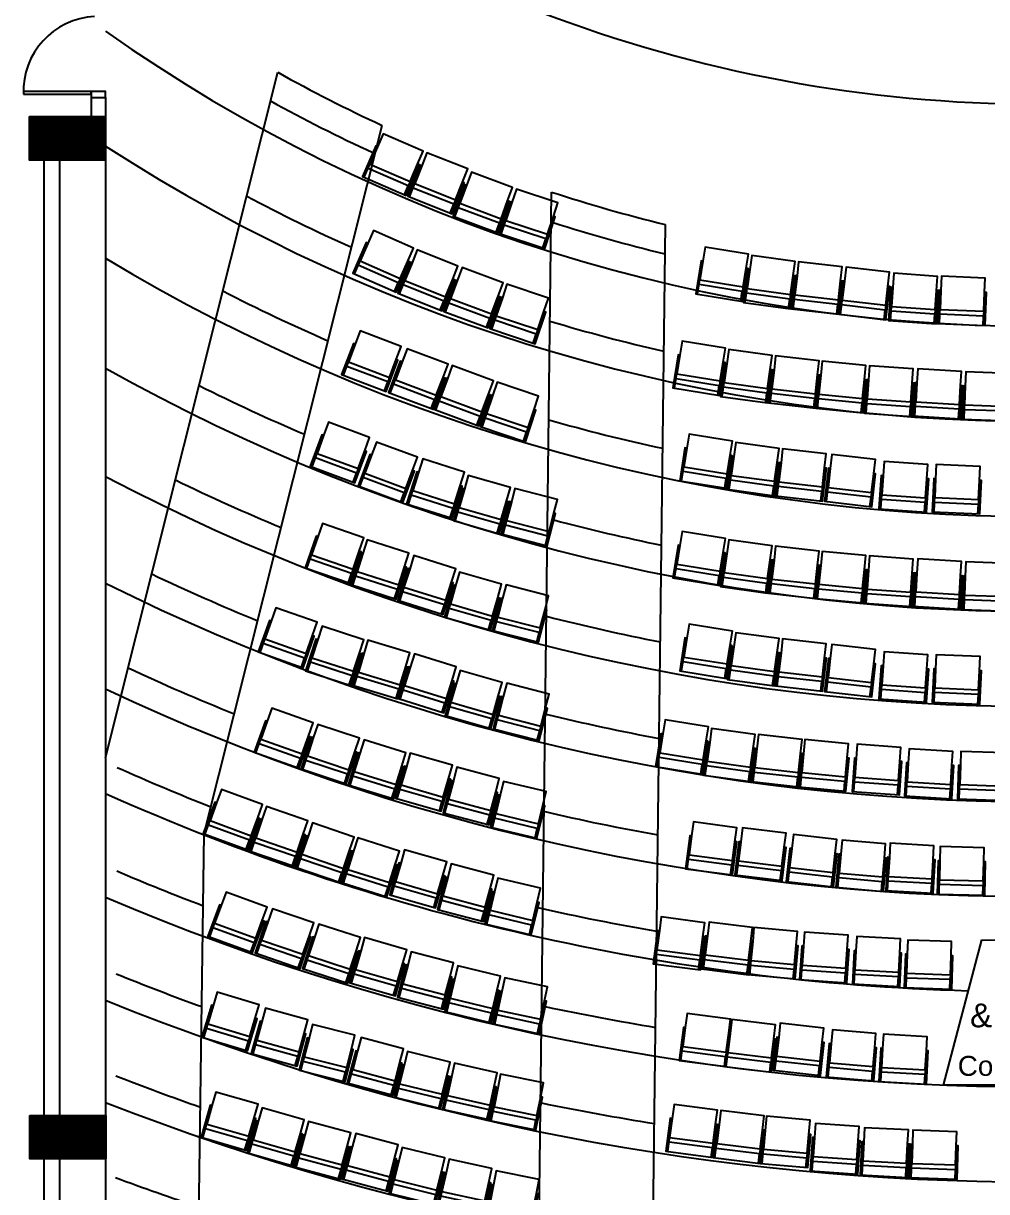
# Model space of a CAD drawing. Header units: inches. Extents: x 535 to 3103, y 2999 to 4393.
# Drawn here: x 1319.3 to 1562.4, y 3718.4 to 4013.3 of the extents above; entities that cross this region are included whole.
import ezdxf

# ---------------------------------------------------------------- set-up
doc = ezdxf.new("R2010")
doc.units = ezdxf.units.IN
doc.header["$MEASUREMENT"] = 0
for name, color, linetype in [('01', 1, 'Continuous'), ('Column', 6, 'Continuous'), ('Door', 130, 'Continuous'), ('Sofa Washroom', 8, 'Continuous'), ('Text', 7, 'Continuous'), ('Wall', 3, 'Continuous'), ('Walls', 3, 'Continuous'), ('Washroom wall', 2, 'Continuous')]:
    doc.layers.add(name, color=color, linetype=linetype)
doc.styles.get("Standard").update_dxf_attribs({"font": 'arial.ttf'})

msp = doc.modelspace()

# ---------------------------------------------------------------- hatches: boundary and pattern name
at = {"layer": 'Column'}
h = msp.add_hatch(dxfattribs=at)
h.set_pattern_fill('ANSI31', color=256)
h.paths.add_polyline_path([(1340.01, 4359.9), (1340.01, 4370.89), (1320.86, 4370.89), (1320.86, 4359.9)])
h.paths.add_polyline_path([(1340.01, 4255.44), (1340.01, 4266.43), (1320.86, 4266.43), (1320.86, 4255.44)])
h.paths.add_polyline_path([(1809.59, 4370.89), (1809.59, 4367.38), (1809.6, 4367.38), (1809.6, 4359.9), (1828.75, 4359.9), (1828.75, 4370.89)])
h.paths.add_polyline_path([(1809.73, 4266.79), (1809.73, 4255.8), (1828.88, 4255.8), (1828.88, 4266.79)])
h.paths.add_polyline_path([(1809.62, 3989.75), (1809.62, 3978.77), (1828.78, 3978.77), (1828.78, 3989.75)])
h.paths.add_polyline_path([(1809.6, 4051.23), (1809.6, 4040.24), (1828.76, 4040.24), (1828.76, 4051.23)])
h.paths.add_polyline_path([(1828.93, 3737.58), (1809.77, 3737.58), (1809.77, 3726.6), (1828.93, 3726.6)])
h.paths.add_polyline_path([(1828.74, 3536.23), (1809.6, 3536.23), (1809.6, 3528.82), (1809.59, 3525.24), (1828.74, 3525.24)])
h.paths.add_polyline_path([(1747.73, 3536.05), (1728.58, 3536.05), (1728.58, 3525.07), (1747.73, 3525.07)])
h.paths.add_polyline_path([(1649.17, 3536.05), (1630.01, 3536.05), (1630.01, 3525.07), (1649.17, 3525.07)])
h.paths.add_polyline_path([(1519.58, 3536.05), (1500.42, 3536.05), (1500.42, 3525.07), (1519.58, 3525.07)])
h.paths.add_polyline_path([(1421.19, 3525.22), (1421.19, 3528.82), (1421.23, 3536.21), (1402.08, 3536.21), (1402.08, 3525.22)])
h.paths.add_polyline_path([(1340.01, 3525.07), (1340.01, 3536.05), (1320.86, 3536.05), (1320.86, 3525.07)])
h.paths.add_polyline_path([(1320.93, 3726.6), (1340.02, 3726.6), (1340.02, 3737.58), (1320.93, 3737.58)])
h.paths.add_polyline_path([(1320.88, 3978.77), (1340.02, 3978.77), (1340.02, 3989.75), (1330.46, 3989.75), (1320.88, 3989.74)])
h.paths.add_polyline_path([(1340.02, 4040.24), (1340.02, 4051.23), (1320.86, 4051.23), (1320.86, 4040.24)])

# ---------------------------------------------------------------- linework, layer by layer
at = {"layer": '01', "ltscale": 3}
for points in [[(1404.87, 3974.6), (1415.88, 3969.81), (1419.24, 3977.52), (1418.79, 3977.71), (1420.22, 3980.99), (1410.08, 3985.4), (1408.66, 3982.12), (1408.22, 3982.31), (1404.87, 3974.6), (1405.3, 3974.42), (1408.66, 3982.12), (1406.75, 3977.73), (1416.88, 3973.32), (1418.79, 3977.71), (1415.44, 3970.01), (1416.39, 3972.21), (1406.26, 3976.62)], [(1416.31, 3969.62), (1427.48, 3965.21), (1430.56, 3973.03), (1430.11, 3973.21), (1431.42, 3976.54), (1421.14, 3980.59), (1419.83, 3977.26), (1419.39, 3977.44), (1416.31, 3969.62), (1416.75, 3969.44), (1419.83, 3977.26), (1418.07, 3972.81), (1428.35, 3968.75), (1430.11, 3973.21), (1427.03, 3965.39), (1427.91, 3967.62), (1417.63, 3971.68)], [(1427.77, 3964.61), (1439.02, 3960.41), (1441.96, 3968.28), (1441.5, 3968.45), (1442.76, 3971.8), (1432.4, 3975.67), (1431.15, 3972.32), (1430.71, 3972.49), (1427.77, 3964.61), (1428.21, 3964.45), (1431.15, 3972.32), (1429.47, 3967.84), (1439.83, 3963.96), (1441.5, 3968.45), (1438.56, 3960.58), (1439.4, 3962.83), (1429.05, 3966.7)], [(1439.45, 3960.23), (1450.84, 3956.42), (1453.51, 3964.4), (1453.05, 3964.55), (1454.18, 3967.94), (1443.7, 3971.45), (1442.56, 3968.06), (1442.12, 3968.21), (1439.45, 3960.23), (1439.9, 3960.09), (1442.56, 3968.06), (1441.04, 3963.51), (1451.53, 3960.01), (1453.05, 3964.55), (1450.38, 3956.58), (1451.14, 3958.85), (1440.66, 3962.36)], [(1402.39, 3950.22), (1413.38, 3945.37), (1416.77, 3953.06), (1416.33, 3953.26), (1417.77, 3956.53), (1407.66, 3960.99), (1406.22, 3957.72), (1405.79, 3957.91), (1402.39, 3950.22), (1402.82, 3950.03), (1406.22, 3957.72), (1404.28, 3953.34), (1414.4, 3948.87), (1416.33, 3953.26), (1412.94, 3945.56), (1413.9, 3947.76), (1403.79, 3952.22)], [(1413.8, 3945.17), (1424.95, 3940.71), (1428.08, 3948.51), (1427.63, 3948.7), (1428.95, 3952.01), (1418.69, 3956.12), (1417.37, 3952.8), (1416.93, 3952.98), (1413.8, 3945.17), (1414.24, 3945), (1417.37, 3952.8), (1415.59, 3948.35), (1425.85, 3944.25), (1427.63, 3948.7), (1424.5, 3940.89), (1425.39, 3943.12), (1415.13, 3947.22)], [(1488.95, 3945.01), (1500.81, 3943.09), (1502.15, 3951.39), (1501.67, 3951.47), (1502.24, 3955), (1491.33, 3956.76), (1490.76, 3953.24), (1490.29, 3953.31), (1488.95, 3945.01), (1489.42, 3944.94), (1490.76, 3953.24), (1489.99, 3948.51), (1500.9, 3946.74), (1501.67, 3951.47), (1500.33, 3943.17), (1500.71, 3945.54), (1489.8, 3947.31)], [(1500.98, 3942.83), (1512.88, 3941.2), (1514.02, 3949.53), (1513.54, 3949.6), (1514.03, 3953.14), (1503.08, 3954.64), (1502.59, 3951.1), (1502.13, 3951.16), (1500.98, 3942.83), (1501.45, 3942.77), (1502.59, 3951.1), (1501.94, 3946.35), (1512.89, 3944.85), (1513.54, 3949.6), (1512.4, 3941.27), (1512.73, 3943.65), (1501.78, 3945.15)], [(1513.1, 3941.2), (1525.03, 3939.84), (1525.98, 3948.2), (1525.5, 3948.25), (1525.91, 3951.8), (1514.93, 3953.06), (1514.52, 3949.5), (1514.05, 3949.56), (1513.1, 3941.2), (1513.57, 3941.15), (1514.52, 3949.5), (1513.98, 3944.74), (1524.96, 3943.49), (1525.5, 3948.25), (1524.55, 3939.9), (1524.82, 3942.28), (1513.84, 3943.54)], [(1425.36, 3940.57), (1436.61, 3936.37), (1439.55, 3944.24), (1439.1, 3944.41), (1440.35, 3947.76), (1430, 3951.63), (1428.75, 3948.28), (1428.3, 3948.45), (1425.36, 3940.57), (1425.8, 3940.41), (1428.75, 3948.28), (1427.07, 3943.8), (1437.42, 3939.93), (1439.1, 3944.41), (1436.15, 3936.54), (1436.99, 3938.79), (1426.64, 3942.66)], [(1525.03, 3939.85), (1536.96, 3938.46), (1537.94, 3946.81), (1537.45, 3946.87), (1537.87, 3950.42), (1526.89, 3951.7), (1526.48, 3948.15), (1526.01, 3948.2), (1525.03, 3939.85), (1525.5, 3939.8), (1526.48, 3948.15), (1525.92, 3943.39), (1536.9, 3942.11), (1537.45, 3946.87), (1536.48, 3938.52), (1536.76, 3940.9), (1525.78, 3942.18)], [(1537.63, 3938.25), (1549.61, 3937.41), (1550.2, 3945.79), (1549.71, 3945.83), (1549.96, 3949.39), (1538.94, 3950.17), (1538.69, 3946.6), (1538.22, 3946.63), (1537.63, 3938.25), (1538.1, 3938.21), (1538.69, 3946.6), (1538.35, 3941.82), (1549.38, 3941.05), (1549.71, 3945.83), (1549.13, 3937.44), (1549.29, 3939.84), (1538.27, 3940.61)], [(1549.98, 3937.48), (1561.98, 3936.96), (1562.34, 3945.36), (1561.86, 3945.38), (1562.01, 3948.95), (1550.97, 3949.43), (1550.82, 3945.86), (1550.35, 3945.88), (1549.98, 3937.48), (1550.45, 3937.46), (1550.82, 3945.86), (1550.61, 3941.07), (1561.65, 3940.59), (1561.86, 3945.38), (1561.49, 3936.98), (1561.6, 3939.38), (1550.56, 3939.86)], [(1437.04, 3936.2), (1448.43, 3932.38), (1451.1, 3940.36), (1450.64, 3940.51), (1451.77, 3943.9), (1441.29, 3947.41), (1440.16, 3944.02), (1439.71, 3944.17), (1437.04, 3936.2), (1437.49, 3936.05), (1440.16, 3944.02), (1438.64, 3939.47), (1449.12, 3935.97), (1450.64, 3940.51), (1447.97, 3932.54), (1448.73, 3934.81), (1438.25, 3938.32)], [(1399.6, 3924.59), (1410.84, 3920.34), (1413.81, 3928.21), (1413.35, 3928.38), (1414.62, 3931.72), (1404.28, 3935.63), (1403.02, 3932.29), (1402.57, 3932.45), (1399.6, 3924.59), (1400.04, 3924.42), (1403.02, 3932.29), (1401.32, 3927.8), (1411.66, 3923.9), (1413.35, 3928.38), (1410.38, 3920.52), (1411.23, 3922.76), (1400.89, 3926.67)], [(1411.44, 3920.09), (1422.68, 3915.84), (1425.65, 3923.71), (1425.19, 3923.88), (1426.46, 3927.22), (1416.12, 3931.13), (1414.86, 3927.79), (1414.41, 3927.95), (1411.44, 3920.09), (1411.88, 3919.92), (1414.86, 3927.79), (1413.16, 3923.31), (1423.5, 3919.4), (1425.19, 3923.88), (1422.22, 3916.02), (1423.07, 3918.26), (1412.73, 3922.17)], [(1483.15, 3921.27), (1495.01, 3919.35), (1496.35, 3927.65), (1495.87, 3927.73), (1496.45, 3931.25), (1485.54, 3933.02), (1484.96, 3929.49), (1484.5, 3929.57), (1483.15, 3921.27), (1483.62, 3921.19), (1484.96, 3929.49), (1484.2, 3924.76), (1495.11, 3923), (1495.87, 3927.73), (1494.53, 3919.43), (1494.91, 3921.8), (1484, 3923.56)], [(1495.19, 3919.09), (1507.09, 3917.46), (1508.23, 3925.79), (1507.75, 3925.86), (1508.23, 3929.4), (1497.28, 3930.9), (1496.8, 3927.36), (1496.33, 3927.42), (1495.19, 3919.09), (1495.66, 3919.03), (1496.8, 3927.36), (1496.15, 3922.61), (1507.1, 3921.11), (1507.75, 3925.86), (1506.61, 3917.53), (1506.93, 3919.9), (1495.98, 3921.4)], [(1507.3, 3917.46), (1519.24, 3916.1), (1520.19, 3924.45), (1519.71, 3924.51), (1520.11, 3928.06), (1509.13, 3929.31), (1508.72, 3925.76), (1508.26, 3925.81), (1507.3, 3917.46), (1507.77, 3917.41), (1508.72, 3925.76), (1508.18, 3921), (1519.16, 3919.75), (1519.71, 3924.51), (1518.75, 3916.16), (1519.03, 3918.54), (1508.04, 3919.79)], [(1422.9, 3915.84), (1434.15, 3911.63), (1437.09, 3919.51), (1436.63, 3919.68), (1437.89, 3923.02), (1427.53, 3926.9), (1426.28, 3923.55), (1425.84, 3923.71), (1422.9, 3915.84), (1423.34, 3915.67), (1426.28, 3923.55), (1424.6, 3919.06), (1434.96, 3915.19), (1436.63, 3919.68), (1433.69, 3911.8), (1434.53, 3914.05), (1424.18, 3917.92)], [(1519.24, 3916.1), (1531.19, 3914.95), (1532, 3923.32), (1531.51, 3923.37), (1531.86, 3926.92), (1520.86, 3927.98), (1520.51, 3924.42), (1520.04, 3924.47), (1519.24, 3916.1), (1519.71, 3916.06), (1520.51, 3924.42), (1520.05, 3919.66), (1531.05, 3918.6), (1531.51, 3923.37), (1530.71, 3915), (1530.94, 3917.39), (1519.94, 3918.45)], [(1531.52, 3914.89), (1543.5, 3914.05), (1544.09, 3922.44), (1543.6, 3922.47), (1543.85, 3926.04), (1532.83, 3926.81), (1532.58, 3923.24), (1532.1, 3923.28), (1531.52, 3914.89), (1531.99, 3914.86), (1532.58, 3923.24), (1532.24, 3918.46), (1543.27, 3917.69), (1543.6, 3922.47), (1543.01, 3914.09), (1543.18, 3916.48), (1532.16, 3917.25)], [(1543.77, 3914.15), (1555.76, 3913.41), (1556.27, 3921.8), (1555.79, 3921.83), (1556.01, 3925.4), (1544.97, 3926.08), (1544.76, 3922.51), (1544.28, 3922.54), (1543.77, 3914.15), (1544.24, 3914.12), (1544.76, 3922.51), (1544.46, 3917.73), (1555.49, 3917.05), (1555.79, 3921.83), (1555.27, 3913.44), (1555.42, 3915.84), (1544.39, 3916.51)], [(1556.2, 3913.34), (1568.2, 3912.92), (1568.49, 3921.32), (1568.01, 3921.34), (1568.13, 3924.91), (1557.09, 3925.3), (1556.96, 3921.72), (1556.49, 3921.74), (1556.2, 3913.34), (1556.67, 3913.32), (1556.96, 3921.72), (1556.8, 3916.94), (1567.84, 3916.55), (1568.01, 3921.34), (1567.71, 3912.93), (1567.8, 3915.33), (1556.75, 3915.72)], [(1434.58, 3911.46), (1445.97, 3907.65), (1448.64, 3915.62), (1448.18, 3915.77), (1449.31, 3919.16), (1438.83, 3922.67), (1437.69, 3919.28), (1437.25, 3919.43), (1434.58, 3911.46), (1435.03, 3911.31), (1437.69, 3919.28), (1436.17, 3914.74), (1446.66, 3911.23), (1448.18, 3915.77), (1445.51, 3907.8), (1446.27, 3910.08), (1435.79, 3913.58)], [(1391.69, 3901.5), (1402.95, 3897.31), (1405.88, 3905.19), (1405.42, 3905.36), (1406.67, 3908.71), (1396.31, 3912.57), (1395.06, 3909.21), (1394.62, 3909.38), (1391.69, 3901.5), (1392.13, 3901.33), (1395.06, 3909.21), (1393.39, 3904.72), (1403.75, 3900.87), (1405.42, 3905.36), (1402.49, 3897.48), (1403.33, 3899.73), (1392.97, 3903.58)], [(1403.76, 3896.51), (1415.02, 3892.33), (1417.95, 3900.21), (1417.5, 3900.38), (1418.74, 3903.73), (1408.38, 3907.58), (1407.14, 3904.23), (1406.69, 3904.39), (1403.76, 3896.51), (1404.21, 3896.35), (1407.14, 3904.23), (1405.47, 3899.74), (1415.83, 3895.89), (1417.5, 3900.38), (1414.56, 3892.5), (1415.4, 3894.75), (1405.04, 3898.6)], [(1484.91, 3897.82), (1496.76, 3895.9), (1498.11, 3904.2), (1497.63, 3904.28), (1498.2, 3907.81), (1487.29, 3909.57), (1486.72, 3906.04), (1486.25, 3906.12), (1484.91, 3897.82), (1485.37, 3897.74), (1486.72, 3906.04), (1485.95, 3901.31), (1496.86, 3899.55), (1497.63, 3904.28), (1496.28, 3895.98), (1496.67, 3898.35), (1485.76, 3900.11)], [(1496.94, 3895.64), (1508.84, 3894.01), (1509.98, 3902.34), (1509.5, 3902.41), (1509.99, 3905.95), (1499.04, 3907.45), (1498.55, 3903.91), (1498.08, 3903.97), (1496.94, 3895.64), (1497.41, 3895.58), (1498.55, 3903.91), (1497.9, 3899.16), (1508.85, 3897.66), (1509.5, 3902.41), (1508.36, 3894.08), (1508.69, 3896.46), (1497.74, 3897.96)], [(1509.06, 3894.01), (1520.99, 3892.65), (1521.94, 3901), (1521.46, 3901.06), (1521.86, 3904.61), (1510.88, 3905.86), (1510.48, 3902.31), (1510.01, 3902.36), (1509.06, 3894.01), (1509.53, 3893.96), (1510.48, 3902.31), (1509.94, 3897.55), (1520.92, 3896.3), (1521.46, 3901.06), (1520.51, 3892.71), (1520.78, 3895.09), (1509.8, 3896.34)], [(1416.01, 3892.01), (1427.47, 3888.4), (1429.99, 3896.42), (1429.53, 3896.56), (1430.6, 3899.97), (1420.06, 3903.3), (1418.99, 3899.89), (1418.54, 3900.03), (1416.01, 3892.01), (1416.46, 3891.87), (1418.99, 3899.89), (1417.55, 3895.32), (1428.09, 3891.99), (1429.53, 3896.56), (1427, 3888.55), (1427.72, 3890.84), (1417.18, 3894.16)], [(1521.46, 3892.61), (1533.39, 3891.22), (1534.36, 3899.57), (1533.88, 3899.62), (1534.3, 3903.17), (1523.32, 3904.45), (1522.9, 3900.9), (1522.43, 3900.96), (1521.46, 3892.61), (1521.93, 3892.55), (1522.9, 3900.9), (1522.35, 3896.14), (1533.33, 3894.86), (1533.88, 3899.62), (1532.91, 3891.27), (1533.19, 3893.66), (1522.21, 3894.94)], [(1535.18, 3890.72), (1547.17, 3889.88), (1547.75, 3898.27), (1547.27, 3898.3), (1547.52, 3901.87), (1536.49, 3902.64), (1536.24, 3899.07), (1535.77, 3899.1), (1535.18, 3890.72), (1535.66, 3890.68), (1536.24, 3899.07), (1535.91, 3894.29), (1546.93, 3893.52), (1547.27, 3898.3), (1546.68, 3889.91), (1546.85, 3892.31), (1535.82, 3893.08)], [(1548.66, 3889.95), (1560.66, 3889.43), (1561.03, 3897.83), (1560.54, 3897.85), (1560.7, 3901.42), (1549.66, 3901.9), (1549.5, 3898.33), (1549.03, 3898.35), (1548.66, 3889.95), (1549.13, 3889.93), (1549.5, 3898.33), (1549.29, 3893.54), (1560.33, 3893.06), (1560.54, 3897.85), (1560.18, 3889.45), (1560.28, 3891.85), (1549.24, 3892.33)], [(1427.8, 3887.73), (1439.35, 3884.42), (1441.67, 3892.5), (1441.2, 3892.63), (1442.18, 3896.07), (1431.56, 3899.11), (1430.57, 3895.68), (1430.12, 3895.81), (1427.8, 3887.73), (1428.26, 3887.6), (1430.57, 3895.68), (1429.25, 3891.07), (1439.88, 3888.03), (1441.2, 3892.63), (1438.88, 3884.55), (1439.54, 3886.86), (1428.92, 3889.9)], [(1439.88, 3884.4), (1451.51, 3881.39), (1453.61, 3889.53), (1453.14, 3889.65), (1454.04, 3893.11), (1443.34, 3895.88), (1442.44, 3892.42), (1441.98, 3892.53), (1439.88, 3884.4), (1440.34, 3884.28), (1442.44, 3892.42), (1441.24, 3887.78), (1451.94, 3885.01), (1453.14, 3889.65), (1451.04, 3881.51), (1451.64, 3883.83), (1440.94, 3886.6)], [(1390.4, 3875.85), (1401.76, 3871.94), (1404.5, 3879.89), (1404.04, 3880.05), (1405.2, 3883.43), (1394.75, 3887.03), (1393.59, 3883.65), (1393.14, 3883.8), (1390.4, 3875.85), (1390.85, 3875.7), (1393.59, 3883.65), (1392.03, 3879.12), (1402.48, 3875.52), (1404.04, 3880.05), (1401.3, 3872.1), (1402.08, 3874.37), (1391.63, 3877.97)], [(1483.15, 3873.27), (1495.01, 3871.35), (1496.35, 3879.65), (1495.87, 3879.73), (1496.45, 3883.25), (1485.54, 3885.02), (1484.96, 3881.49), (1484.5, 3881.57), (1483.15, 3873.27), (1483.62, 3873.19), (1484.96, 3881.49), (1484.2, 3876.76), (1495.11, 3875), (1495.87, 3879.73), (1494.53, 3871.43), (1494.91, 3873.8), (1484, 3875.56)], [(1401.95, 3871.6), (1413.39, 3867.95), (1415.95, 3875.96), (1415.49, 3876.1), (1416.57, 3879.51), (1406.05, 3882.87), (1404.96, 3879.46), (1404.51, 3879.61), (1401.95, 3871.6), (1402.4, 3871.45), (1404.96, 3879.46), (1403.5, 3874.9), (1414.03, 3871.54), (1415.49, 3876.1), (1412.93, 3868.09), (1413.66, 3870.38), (1403.13, 3873.74)], [(1495.19, 3871.09), (1507.09, 3869.46), (1508.23, 3877.79), (1507.75, 3877.86), (1508.23, 3881.4), (1497.28, 3882.9), (1496.8, 3879.36), (1496.33, 3879.42), (1495.19, 3871.09), (1495.66, 3871.03), (1496.8, 3879.36), (1496.15, 3874.61), (1507.1, 3873.11), (1507.75, 3877.86), (1506.61, 3869.53), (1506.93, 3871.9), (1495.98, 3873.4)], [(1507.3, 3869.46), (1519.24, 3868.1), (1520.19, 3876.45), (1519.71, 3876.51), (1520.11, 3880.06), (1509.13, 3881.31), (1508.72, 3877.76), (1508.26, 3877.81), (1507.3, 3869.46), (1507.77, 3869.41), (1508.72, 3877.76), (1508.18, 3873), (1519.16, 3871.75), (1519.71, 3876.51), (1518.75, 3868.16), (1519.03, 3870.54), (1508.04, 3871.79)], [(1413.8, 3867.64), (1425.26, 3864.03), (1427.79, 3872.05), (1427.32, 3872.19), (1428.4, 3875.6), (1417.86, 3878.93), (1416.78, 3875.52), (1416.33, 3875.66), (1413.8, 3867.64), (1414.25, 3867.5), (1416.78, 3875.52), (1415.34, 3870.95), (1425.88, 3867.62), (1427.32, 3872.19), (1424.79, 3864.18), (1425.52, 3866.47), (1414.98, 3869.79)], [(1519.24, 3868.1), (1531.19, 3866.95), (1532, 3875.32), (1531.51, 3875.37), (1531.86, 3878.92), (1520.86, 3879.98), (1520.51, 3876.42), (1520.04, 3876.47), (1519.24, 3868.1), (1519.71, 3868.06), (1520.51, 3876.42), (1520.05, 3871.66), (1531.05, 3870.6), (1531.51, 3875.37), (1530.71, 3867), (1530.94, 3869.39), (1519.94, 3870.45)], [(1531.52, 3866.89), (1543.5, 3866.05), (1544.09, 3874.44), (1543.6, 3874.47), (1543.85, 3878.04), (1532.83, 3878.81), (1532.58, 3875.24), (1532.1, 3875.28), (1531.52, 3866.89), (1531.99, 3866.86), (1532.58, 3875.24), (1532.24, 3870.46), (1543.27, 3869.69), (1543.6, 3874.47), (1543.01, 3866.09), (1543.18, 3868.48), (1532.16, 3869.25)], [(1543.77, 3866.15), (1555.76, 3865.41), (1556.27, 3873.8), (1555.79, 3873.83), (1556.01, 3877.4), (1544.97, 3878.08), (1544.76, 3874.51), (1544.28, 3874.54), (1543.77, 3866.15), (1544.24, 3866.12), (1544.76, 3874.51), (1544.46, 3869.73), (1555.49, 3869.05), (1555.79, 3873.83), (1555.27, 3865.44), (1555.42, 3867.84), (1544.39, 3868.51)], [(1556.2, 3865.34), (1568.2, 3864.92), (1568.49, 3873.32), (1568.01, 3873.34), (1568.13, 3876.91), (1557.09, 3877.3), (1556.96, 3873.72), (1556.49, 3873.74), (1556.2, 3865.34), (1556.67, 3865.32), (1556.96, 3873.72), (1556.8, 3868.94), (1567.84, 3868.55), (1568.01, 3873.34), (1567.71, 3864.93), (1567.8, 3867.33), (1556.75, 3867.72)], [(1425.6, 3863.36), (1437.14, 3860.05), (1439.46, 3868.13), (1438.99, 3868.26), (1439.98, 3871.7), (1429.35, 3874.74), (1428.37, 3871.31), (1427.91, 3871.44), (1425.6, 3863.36), (1426.05, 3863.23), (1428.37, 3871.31), (1427.05, 3866.7), (1437.67, 3863.66), (1438.99, 3868.26), (1436.67, 3860.18), (1437.34, 3862.49), (1426.71, 3865.53)], [(1437.67, 3860.03), (1449.3, 3857.02), (1451.4, 3865.16), (1450.93, 3865.28), (1451.83, 3868.74), (1441.13, 3871.51), (1440.23, 3868.05), (1439.78, 3868.16), (1437.67, 3860.03), (1438.13, 3859.91), (1440.23, 3868.05), (1439.03, 3863.41), (1449.73, 3860.64), (1450.93, 3865.28), (1448.83, 3857.14), (1449.43, 3859.46), (1438.73, 3862.23)], [(1378.57, 3854.63), (1389.89, 3850.62), (1392.7, 3858.54), (1392.24, 3858.7), (1393.44, 3862.07), (1383.02, 3865.76), (1381.82, 3862.39), (1381.38, 3862.55), (1378.57, 3854.63), (1379.02, 3854.47), (1381.82, 3862.39), (1380.23, 3857.88), (1390.64, 3854.19), (1392.24, 3858.7), (1389.44, 3850.78), (1390.24, 3853.04), (1379.82, 3856.73)], [(1390.52, 3849.85), (1401.95, 3846.14), (1404.54, 3854.13), (1404.08, 3854.28), (1405.19, 3857.68), (1394.68, 3861.1), (1393.57, 3857.7), (1393.12, 3857.85), (1390.52, 3849.85), (1390.97, 3849.7), (1393.57, 3857.7), (1392.09, 3853.14), (1402.6, 3849.73), (1404.08, 3854.28), (1401.48, 3846.29), (1402.23, 3848.57), (1391.71, 3851.99)], [(1484.91, 3849.82), (1496.76, 3847.9), (1498.11, 3856.2), (1497.63, 3856.28), (1498.2, 3859.81), (1487.29, 3861.57), (1486.72, 3858.04), (1486.25, 3858.12), (1484.91, 3849.82), (1485.37, 3849.74), (1486.72, 3858.04), (1485.95, 3853.31), (1496.86, 3851.55), (1497.63, 3856.28), (1496.28, 3847.98), (1496.67, 3850.35), (1485.76, 3852.11)], [(1402.32, 3846.2), (1413.82, 3842.73), (1416.25, 3850.78), (1415.78, 3850.92), (1416.82, 3854.34), (1406.24, 3857.53), (1405.2, 3854.11), (1404.75, 3854.25), (1402.32, 3846.2), (1402.77, 3846.06), (1405.2, 3854.11), (1403.82, 3849.52), (1414.4, 3846.33), (1415.78, 3850.92), (1413.35, 3842.87), (1414.05, 3845.17), (1403.47, 3848.36)], [(1496.94, 3847.64), (1508.84, 3846.01), (1509.98, 3854.34), (1509.5, 3854.41), (1509.99, 3857.95), (1499.04, 3859.45), (1498.55, 3855.91), (1498.08, 3855.97), (1496.94, 3847.64), (1497.41, 3847.58), (1498.55, 3855.91), (1497.9, 3851.16), (1508.85, 3849.66), (1509.5, 3854.41), (1508.36, 3846.08), (1508.69, 3848.46), (1497.74, 3849.96)], [(1509.06, 3846.01), (1520.99, 3844.65), (1521.94, 3853), (1521.46, 3853.06), (1521.86, 3856.61), (1510.88, 3857.86), (1510.48, 3854.31), (1510.01, 3854.36), (1509.06, 3846.01), (1509.53, 3845.96), (1510.48, 3854.31), (1509.94, 3849.55), (1520.92, 3848.3), (1521.46, 3853.06), (1520.51, 3844.71), (1520.78, 3847.09), (1509.8, 3848.34)], [(1521.46, 3844.61), (1533.39, 3843.22), (1534.36, 3851.57), (1533.88, 3851.62), (1534.3, 3855.17), (1523.32, 3856.45), (1522.9, 3852.9), (1522.43, 3852.96), (1521.46, 3844.61), (1521.93, 3844.55), (1522.9, 3852.9), (1522.35, 3848.14), (1533.33, 3846.86), (1533.88, 3851.62), (1532.91, 3843.27), (1533.19, 3845.66), (1522.21, 3846.94)], [(1535.18, 3842.72), (1547.17, 3841.88), (1547.75, 3850.27), (1547.27, 3850.3), (1547.52, 3853.87), (1536.49, 3854.64), (1536.24, 3851.07), (1535.77, 3851.1), (1535.18, 3842.72), (1535.66, 3842.68), (1536.24, 3851.07), (1535.91, 3846.29), (1546.93, 3845.52), (1547.27, 3850.3), (1546.68, 3841.91), (1546.85, 3844.31), (1535.82, 3845.08)], [(1413.95, 3842.83), (1425.41, 3839.22), (1427.93, 3847.23), (1427.47, 3847.38), (1428.54, 3850.79), (1418, 3854.11), (1416.93, 3850.7), (1416.48, 3850.85), (1413.95, 3842.83), (1414.4, 3842.69), (1416.93, 3850.7), (1415.49, 3846.14), (1426.03, 3842.81), (1427.47, 3847.38), (1424.94, 3839.36), (1425.66, 3841.65), (1415.12, 3844.98)], [(1548.66, 3841.95), (1560.66, 3841.43), (1561.03, 3849.83), (1560.54, 3849.85), (1560.7, 3853.42), (1549.66, 3853.9), (1549.5, 3850.33), (1549.03, 3850.35), (1548.66, 3841.95), (1549.13, 3841.93), (1549.5, 3850.33), (1549.29, 3845.54), (1560.33, 3845.06), (1560.54, 3849.85), (1560.18, 3841.45), (1560.28, 3843.85), (1549.24, 3844.33)], [(1425.74, 3838.54), (1437.29, 3835.23), (1439.61, 3843.31), (1439.14, 3843.45), (1440.12, 3846.88), (1429.5, 3849.93), (1428.52, 3846.49), (1428.06, 3846.62), (1425.74, 3838.54), (1426.2, 3838.41), (1428.52, 3846.49), (1427.19, 3841.89), (1437.82, 3838.84), (1439.14, 3843.45), (1436.82, 3835.37), (1437.48, 3837.67), (1426.86, 3840.72)], [(1437.82, 3835.21), (1449.45, 3832.2), (1451.55, 3840.34), (1451.08, 3840.47), (1451.98, 3843.93), (1441.28, 3846.69), (1440.38, 3843.23), (1439.92, 3843.35), (1437.82, 3835.21), (1438.28, 3835.09), (1440.38, 3843.23), (1439.18, 3838.59), (1449.88, 3835.83), (1451.08, 3840.47), (1448.98, 3832.33), (1449.58, 3834.65), (1438.88, 3837.42)], [(1377.55, 3829.32), (1388.85, 3825.27), (1391.69, 3833.19), (1391.23, 3833.35), (1392.43, 3836.72), (1382.03, 3840.44), (1380.82, 3837.08), (1380.38, 3837.24), (1377.55, 3829.32), (1377.99, 3829.16), (1380.82, 3837.08), (1379.21, 3832.57), (1389.61, 3828.84), (1391.23, 3833.35), (1388.4, 3825.44), (1389.2, 3827.7), (1378.8, 3831.42)], [(1478.84, 3825.67), (1490.7, 3823.74), (1492.04, 3832.04), (1491.56, 3832.12), (1492.14, 3835.65), (1481.23, 3837.42), (1480.65, 3833.89), (1480.19, 3833.96), (1478.84, 3825.67), (1479.31, 3825.59), (1480.65, 3833.89), (1479.89, 3829.16), (1490.8, 3827.39), (1491.56, 3832.12), (1490.22, 3823.82), (1490.6, 3826.19), (1479.69, 3827.96)], [(1389.36, 3825.06), (1400.76, 3821.27), (1403.41, 3829.25), (1402.95, 3829.4), (1404.08, 3832.79), (1393.59, 3836.28), (1392.46, 3832.89), (1392.01, 3833.04), (1389.36, 3825.06), (1389.81, 3824.91), (1392.46, 3832.89), (1390.95, 3828.34), (1401.44, 3824.85), (1402.95, 3829.4), (1400.29, 3821.42), (1401.05, 3823.7), (1390.57, 3827.19)], [(1490.88, 3823.49), (1502.78, 3821.86), (1503.92, 3830.19), (1503.44, 3830.25), (1503.92, 3833.79), (1492.97, 3835.29), (1492.49, 3831.75), (1492.02, 3831.82), (1490.88, 3823.49), (1491.35, 3823.42), (1492.49, 3831.75), (1491.84, 3827.01), (1502.79, 3825.51), (1503.44, 3830.25), (1502.3, 3821.92), (1502.62, 3824.3), (1491.67, 3825.8)], [(1401.29, 3821.07), (1412.78, 3817.55), (1415.24, 3825.59), (1414.77, 3825.74), (1415.82, 3829.15), (1405.25, 3832.39), (1404.2, 3828.97), (1403.75, 3829.1), (1401.29, 3821.07), (1401.75, 3820.93), (1404.2, 3828.97), (1402.8, 3824.39), (1413.37, 3821.15), (1414.77, 3825.74), (1412.31, 3817.7), (1413.02, 3819.99), (1402.45, 3823.22)], [(1502.99, 3821.86), (1514.93, 3820.5), (1515.88, 3828.85), (1515.4, 3828.9), (1515.8, 3832.46), (1504.82, 3833.71), (1504.41, 3830.16), (1503.95, 3830.21), (1502.99, 3821.86), (1503.46, 3821.8), (1504.41, 3830.16), (1503.87, 3825.4), (1514.85, 3824.14), (1515.4, 3828.9), (1514.44, 3820.55), (1514.72, 3822.94), (1503.73, 3824.19)], [(1514.91, 3820.57), (1526.87, 3819.42), (1527.67, 3827.79), (1527.19, 3827.84), (1527.53, 3831.39), (1516.53, 3832.45), (1516.19, 3828.9), (1515.72, 3828.94), (1514.91, 3820.57), (1515.38, 3820.53), (1516.19, 3828.9), (1515.73, 3824.13), (1526.73, 3823.07), (1527.19, 3827.84), (1526.38, 3819.47), (1526.61, 3821.86), (1515.61, 3822.92)], [(1528.42, 3819.36), (1540.4, 3818.52), (1540.98, 3826.91), (1540.5, 3826.94), (1540.75, 3830.51), (1529.72, 3831.28), (1529.47, 3827.71), (1529, 3827.75), (1528.42, 3819.36), (1528.89, 3819.33), (1529.47, 3827.71), (1529.14, 3822.94), (1540.16, 3822.16), (1540.5, 3826.94), (1539.91, 3818.56), (1540.08, 3820.95), (1529.05, 3821.72)], [(1413.18, 3817.67), (1424.72, 3814.36), (1427.04, 3822.44), (1426.57, 3822.58), (1427.56, 3826.01), (1416.94, 3829.06), (1415.95, 3825.62), (1415.5, 3825.75), (1413.18, 3817.67), (1413.63, 3817.54), (1415.95, 3825.62), (1414.63, 3821.02), (1425.25, 3817.97), (1426.57, 3822.58), (1424.26, 3814.5), (1424.92, 3816.8), (1414.29, 3819.85)], [(1541.61, 3818.24), (1553.6, 3817.51), (1554.11, 3825.9), (1553.62, 3825.93), (1553.84, 3829.5), (1542.81, 3830.17), (1542.59, 3826.6), (1542.12, 3826.63), (1541.61, 3818.24), (1542.08, 3818.21), (1542.59, 3826.6), (1542.3, 3821.82), (1553.33, 3821.15), (1553.62, 3825.93), (1553.11, 3817.54), (1553.26, 3819.93), (1542.23, 3820.61)], [(1554.98, 3817.53), (1566.98, 3817.11), (1567.27, 3825.51), (1566.79, 3825.53), (1566.91, 3829.1), (1555.87, 3829.48), (1555.74, 3825.91), (1555.27, 3825.93), (1554.98, 3817.53), (1555.45, 3817.51), (1555.74, 3825.91), (1555.57, 3821.12), (1566.62, 3820.74), (1566.79, 3825.53), (1566.49, 3817.12), (1566.58, 3819.52), (1555.53, 3819.91)], [(1425.21, 3814.01), (1436.82, 3810.97), (1438.96, 3819.1), (1438.49, 3819.22), (1439.39, 3822.68), (1428.7, 3825.48), (1427.8, 3822.03), (1427.34, 3822.15), (1425.21, 3814.01), (1425.66, 3813.9), (1427.8, 3822.03), (1426.58, 3817.39), (1437.27, 3814.59), (1438.49, 3819.22), (1436.35, 3811.09), (1436.96, 3813.41), (1426.27, 3816.22)], [(1364.7, 3808.8), (1375.97, 3804.65), (1378.87, 3812.54), (1378.42, 3812.71), (1379.65, 3816.07), (1369.28, 3819.88), (1368.04, 3816.53), (1367.6, 3816.69), (1364.7, 3808.8), (1365.14, 3808.64), (1368.04, 3816.53), (1366.39, 3812.03), (1376.76, 3808.21), (1378.42, 3812.71), (1375.51, 3804.82), (1376.34, 3807.07), (1365.97, 3810.89)], [(1437.2, 3810.37), (1448.88, 3807.57), (1450.84, 3815.74), (1450.37, 3815.86), (1451.2, 3819.33), (1440.45, 3821.91), (1439.62, 3818.44), (1439.16, 3818.55), (1437.2, 3810.37), (1437.66, 3810.26), (1439.62, 3818.44), (1438.5, 3813.78), (1449.25, 3811.2), (1450.37, 3815.86), (1448.4, 3807.68), (1448.96, 3810.02), (1438.22, 3812.6)], [(1376.3, 3804.4), (1387.65, 3800.49), (1390.39, 3808.44), (1389.93, 3808.6), (1391.1, 3811.98), (1380.65, 3815.57), (1379.48, 3812.19), (1379.04, 3812.35), (1376.3, 3804.4), (1376.74, 3804.24), (1379.48, 3812.19), (1377.92, 3807.66), (1388.37, 3804.07), (1389.93, 3808.6), (1387.19, 3800.65), (1387.98, 3802.92), (1377.53, 3806.51)], [(1387.99, 3800.24), (1399.36, 3796.37), (1402.06, 3804.33), (1401.6, 3804.48), (1402.76, 3807.87), (1392.29, 3811.43), (1391.14, 3808.05), (1390.7, 3808.2), (1387.99, 3800.24), (1388.43, 3800.09), (1391.14, 3808.05), (1389.6, 3803.51), (1400.06, 3799.95), (1401.6, 3804.48), (1398.89, 3796.52), (1399.67, 3798.8), (1389.21, 3802.36)], [(1486.34, 3799.85), (1498.24, 3798.29), (1499.34, 3806.62), (1498.86, 3806.68), (1499.33, 3810.23), (1488.37, 3811.67), (1487.9, 3808.13), (1487.43, 3808.19), (1486.34, 3799.85), (1486.81, 3799.79), (1487.9, 3808.13), (1487.28, 3803.38), (1498.23, 3801.93), (1498.86, 3806.68), (1497.76, 3798.35), (1498.08, 3800.73), (1487.12, 3802.17)], [(1399.6, 3796.41), (1411.04, 3792.76), (1413.6, 3800.76), (1413.13, 3800.91), (1414.22, 3804.32), (1403.69, 3807.68), (1402.6, 3804.27), (1402.15, 3804.42), (1399.6, 3796.41), (1400.05, 3796.26), (1402.6, 3804.27), (1401.15, 3799.71), (1411.68, 3796.35), (1413.13, 3800.91), (1410.58, 3792.9), (1411.31, 3795.19), (1400.78, 3798.55)], [(1498.85, 3798.35), (1510.77, 3796.88), (1511.79, 3805.23), (1511.31, 3805.29), (1511.74, 3808.84), (1500.77, 3810.18), (1500.34, 3806.64), (1499.87, 3806.69), (1498.85, 3798.35), (1499.31, 3798.29), (1500.34, 3806.64), (1499.76, 3801.88), (1510.72, 3800.53), (1511.31, 3805.29), (1510.28, 3796.94), (1510.58, 3799.33), (1499.61, 3800.67)], [(1511.78, 3796.66), (1523.71, 3795.3), (1524.66, 3803.65), (1524.18, 3803.71), (1524.59, 3807.26), (1513.6, 3808.51), (1513.2, 3804.96), (1512.73, 3805.01), (1511.78, 3796.66), (1512.25, 3796.61), (1513.2, 3804.96), (1512.66, 3800.2), (1523.64, 3798.95), (1524.18, 3803.71), (1523.23, 3795.35), (1523.5, 3797.74), (1512.52, 3798.99)], [(1411.76, 3793.27), (1423.3, 3789.96), (1425.62, 3798.04), (1425.15, 3798.18), (1426.14, 3801.61), (1415.51, 3804.66), (1414.53, 3801.22), (1414.07, 3801.35), (1411.76, 3793.27), (1412.21, 3793.14), (1414.53, 3801.22), (1413.21, 3796.62), (1423.83, 3793.57), (1425.15, 3798.18), (1422.83, 3790.1), (1423.5, 3792.4), (1412.87, 3795.45)], [(1524.35, 3795.2), (1536.32, 3794.15), (1537.05, 3802.52), (1536.57, 3802.57), (1536.88, 3806.13), (1525.87, 3807.09), (1525.56, 3803.53), (1525.09, 3803.57), (1524.35, 3795.2), (1524.82, 3795.16), (1525.56, 3803.53), (1525.14, 3798.76), (1536.15, 3797.79), (1536.57, 3802.57), (1535.83, 3794.19), (1536.04, 3796.58), (1525.03, 3797.55)], [(1536.89, 3794.35), (1548.88, 3793.68), (1549.35, 3802.08), (1548.86, 3802.1), (1549.06, 3805.67), (1538.03, 3806.29), (1537.83, 3802.72), (1537.35, 3802.75), (1536.89, 3794.35), (1537.36, 3794.33), (1537.83, 3802.72), (1537.56, 3797.94), (1548.59, 3797.32), (1548.86, 3802.1), (1548.39, 3793.71), (1548.53, 3796.11), (1537.49, 3796.72)], [(1549.9, 3793.48), (1561.9, 3793.16), (1562.12, 3801.57), (1561.64, 3801.58), (1561.73, 3805.15), (1550.68, 3805.44), (1550.59, 3801.87), (1550.12, 3801.88), (1549.9, 3793.48), (1550.37, 3793.47), (1550.59, 3801.87), (1550.46, 3797.08), (1561.51, 3796.79), (1561.64, 3801.58), (1561.42, 3793.18), (1561.48, 3795.58), (1550.43, 3795.87)], [(1423.78, 3789.61), (1435.4, 3786.57), (1437.53, 3794.7), (1437.06, 3794.82), (1437.97, 3798.28), (1427.28, 3801.08), (1426.37, 3797.63), (1425.92, 3797.75), (1423.78, 3789.61), (1424.24, 3789.49), (1426.37, 3797.63), (1425.16, 3792.99), (1435.85, 3790.19), (1437.06, 3794.82), (1434.93, 3786.69), (1435.54, 3789.01), (1424.85, 3791.82)], [(1435.77, 3785.97), (1447.45, 3783.17), (1449.42, 3791.34), (1448.94, 3791.46), (1449.78, 3794.93), (1439.03, 3797.51), (1438.2, 3794.04), (1437.74, 3794.15), (1435.77, 3785.97), (1436.23, 3785.86), (1438.2, 3794.04), (1437.08, 3789.38), (1447.82, 3786.8), (1448.94, 3791.46), (1446.98, 3783.28), (1447.54, 3785.62), (1436.79, 3788.2)], [(1365.87, 3782.88), (1377.14, 3778.74), (1380.05, 3786.63), (1379.59, 3786.79), (1380.82, 3790.15), (1370.45, 3793.97), (1369.22, 3790.61), (1368.77, 3790.77), (1365.87, 3782.88), (1366.31, 3782.72), (1369.22, 3790.61), (1367.56, 3786.11), (1377.94, 3782.3), (1379.59, 3786.79), (1376.69, 3778.9), (1377.52, 3781.16), (1367.14, 3784.97)], [(1377.77, 3778.6), (1389.12, 3774.69), (1391.86, 3782.64), (1391.4, 3782.79), (1392.56, 3786.18), (1382.12, 3789.77), (1380.95, 3786.39), (1380.51, 3786.55), (1377.77, 3778.6), (1378.21, 3778.44), (1380.95, 3786.39), (1379.39, 3781.86), (1389.84, 3778.27), (1391.4, 3782.79), (1388.66, 3774.85), (1389.45, 3777.12), (1379, 3780.71)], [(1478.23, 3775.88), (1490.14, 3774.31), (1491.24, 3782.64), (1490.75, 3782.71), (1491.22, 3786.25), (1480.26, 3787.69), (1479.8, 3784.15), (1479.33, 3784.21), (1478.23, 3775.88), (1478.7, 3775.81), (1479.8, 3784.15), (1479.17, 3779.4), (1490.13, 3777.96), (1490.75, 3782.71), (1489.66, 3774.37), (1489.97, 3776.75), (1479.01, 3778.19)], [(1389.71, 3774.65), (1401.13, 3770.94), (1403.73, 3778.93), (1403.27, 3779.08), (1404.37, 3782.48), (1393.86, 3785.9), (1392.76, 3782.5), (1392.31, 3782.65), (1389.71, 3774.65), (1390.16, 3774.5), (1392.76, 3782.5), (1391.28, 3777.94), (1401.79, 3774.53), (1403.27, 3779.08), (1400.67, 3771.09), (1401.41, 3773.37), (1390.9, 3776.79)], [(1490.41, 3774.57), (1502.34, 3773.11), (1503.36, 3781.45), (1502.88, 3781.51), (1503.31, 3785.06), (1492.34, 3786.4), (1491.91, 3782.86), (1491.44, 3782.91), (1490.41, 3774.57), (1490.88, 3774.51), (1491.91, 3782.86), (1491.32, 3778.1), (1502.29, 3776.75), (1502.88, 3781.51), (1501.85, 3773.16), (1502.15, 3775.55), (1491.18, 3776.89)], [(1502.1, 3773.13), (1514.06, 3772.04), (1514.82, 3780.41), (1514.34, 3780.46), (1514.66, 3784.02), (1503.66, 3785.02), (1503.33, 3781.46), (1502.86, 3781.5), (1502.1, 3773.13), (1502.57, 3773.08), (1503.33, 3781.46), (1502.9, 3776.69), (1513.9, 3775.68), (1514.34, 3780.46), (1513.58, 3772.08), (1513.79, 3774.47), (1502.79, 3775.47)], [(1515.12, 3771.93), (1527.11, 3771.09), (1527.69, 3779.47), (1527.21, 3779.51), (1527.46, 3783.07), (1516.43, 3783.85), (1516.18, 3780.28), (1515.71, 3780.31), (1515.12, 3771.93), (1515.6, 3771.89), (1516.18, 3780.28), (1515.85, 3775.5), (1526.87, 3774.73), (1527.21, 3779.51), (1526.62, 3771.12), (1526.79, 3773.52), (1515.76, 3774.29)], [(1401.65, 3771.09), (1413.19, 3767.78), (1415.51, 3775.86), (1415.04, 3776), (1416.03, 3779.43), (1405.4, 3782.48), (1404.42, 3779.04), (1403.97, 3779.17), (1401.65, 3771.09), (1402.1, 3770.96), (1404.42, 3779.04), (1403.1, 3774.44), (1413.72, 3771.39), (1415.04, 3776), (1412.73, 3767.92), (1413.39, 3770.22), (1402.76, 3773.27)], [(1528.48, 3770.78), (1540.47, 3770.16), (1540.91, 3778.55), (1540.43, 3778.58), (1540.61, 3782.15), (1529.58, 3782.73), (1529.39, 3779.16), (1528.92, 3779.18), (1528.48, 3770.78), (1528.95, 3770.76), (1529.39, 3779.16), (1529.14, 3774.37), (1540.18, 3773.79), (1540.43, 3778.58), (1539.99, 3770.18), (1540.11, 3772.58), (1529.08, 3773.16)], [(1541.57, 3769.89), (1553.57, 3769.48), (1553.86, 3777.88), (1553.38, 3777.89), (1553.5, 3781.47), (1542.46, 3781.85), (1542.33, 3778.28), (1541.86, 3778.3), (1541.57, 3769.89), (1542.04, 3769.88), (1542.33, 3778.28), (1542.16, 3773.49), (1553.21, 3773.11), (1553.38, 3777.89), (1553.08, 3769.49), (1553.17, 3771.89), (1542.12, 3772.28)], [(1413.68, 3767.44), (1425.29, 3764.39), (1427.43, 3772.52), (1426.96, 3772.64), (1427.86, 3776.1), (1417.17, 3778.9), (1416.27, 3775.45), (1415.81, 3775.57), (1413.68, 3767.44), (1414.13, 3767.32), (1416.27, 3775.45), (1415.05, 3770.81), (1425.74, 3768.01), (1426.96, 3772.64), (1424.82, 3764.51), (1425.43, 3766.83), (1414.74, 3769.64)], [(1425.67, 3763.79), (1437.34, 3760.99), (1439.31, 3769.16), (1438.83, 3769.28), (1439.67, 3772.75), (1428.92, 3775.33), (1428.09, 3771.86), (1427.63, 3771.97), (1425.67, 3763.79), (1426.13, 3763.68), (1428.09, 3771.86), (1426.97, 3767.2), (1437.72, 3764.62), (1438.83, 3769.28), (1436.87, 3761.1), (1437.43, 3763.44), (1426.69, 3766.02)], [(1437.79, 3760.72), (1449.54, 3758.23), (1451.29, 3766.45), (1450.81, 3766.55), (1451.56, 3770.05), (1440.75, 3772.35), (1440, 3768.85), (1439.54, 3768.95), (1437.79, 3760.72), (1438.26, 3760.63), (1440, 3768.85), (1439.01, 3764.16), (1449.82, 3761.86), (1450.81, 3766.55), (1449.07, 3758.33), (1449.57, 3760.67), (1438.76, 3762.97)], [(1364.35, 3757.35), (1375.86, 3753.92), (1378.26, 3761.98), (1377.8, 3762.12), (1378.82, 3765.54), (1368.23, 3768.7), (1367.21, 3765.27), (1366.75, 3765.41), (1364.35, 3757.35), (1364.8, 3757.22), (1367.21, 3765.27), (1365.84, 3760.68), (1376.43, 3757.52), (1377.8, 3762.12), (1375.4, 3754.06), (1376.08, 3756.36), (1365.49, 3759.52)], [(1376.79, 3753.25), (1388.37, 3750.06), (1390.6, 3758.17), (1390.13, 3758.29), (1391.08, 3761.74), (1380.42, 3764.68), (1379.47, 3761.23), (1379.02, 3761.35), (1376.79, 3753.25), (1377.24, 3753.12), (1379.47, 3761.23), (1378.2, 3756.61), (1388.86, 3753.68), (1390.13, 3758.29), (1387.9, 3750.19), (1388.53, 3752.5), (1377.88, 3755.44)], [(1484.75, 3751.49), (1496.66, 3749.92), (1497.76, 3758.25), (1497.27, 3758.32), (1497.74, 3761.86), (1486.78, 3763.3), (1486.32, 3759.76), (1485.85, 3759.82), (1484.75, 3751.49), (1485.22, 3751.42), (1486.32, 3759.76), (1485.69, 3755.01), (1496.65, 3753.57), (1497.27, 3758.32), (1496.18, 3749.98), (1496.49, 3752.36), (1485.53, 3753.8)], [(1388.85, 3749.03), (1400.49, 3746.09), (1402.55, 3754.24), (1402.08, 3754.36), (1402.96, 3757.82), (1392.24, 3760.53), (1391.37, 3757.07), (1390.91, 3757.18), (1388.85, 3749.03), (1389.3, 3748.92), (1391.37, 3757.07), (1390.19, 3752.42), (1400.91, 3749.71), (1402.08, 3754.36), (1400.02, 3746.21), (1400.61, 3748.53), (1389.89, 3751.24)], [(1496.18, 3749.98), (1508.1, 3748.52), (1509.12, 3756.86), (1508.64, 3756.92), (1509.08, 3760.47), (1498.11, 3761.82), (1497.67, 3758.27), (1497.2, 3758.33), (1496.18, 3749.98), (1496.65, 3749.92), (1497.67, 3758.27), (1497.09, 3753.51), (1508.06, 3752.17), (1508.64, 3756.92), (1507.62, 3748.58), (1507.91, 3750.96), (1496.94, 3752.31)], [(1508.47, 3749), (1520.41, 3747.64), (1521.36, 3755.99), (1520.88, 3756.05), (1521.28, 3759.6), (1510.3, 3760.85), (1509.89, 3757.3), (1509.43, 3757.35), (1508.47, 3749), (1508.94, 3748.95), (1509.89, 3757.3), (1509.35, 3752.54), (1520.33, 3751.29), (1520.88, 3756.05), (1519.92, 3747.69), (1520.2, 3750.08), (1509.21, 3751.33)], [(1401.01, 3745.78), (1412.61, 3742.67), (1414.79, 3750.79), (1414.32, 3750.92), (1415.24, 3754.37), (1404.57, 3757.23), (1403.64, 3753.78), (1403.18, 3753.9), (1401.01, 3745.78), (1401.46, 3745.66), (1403.64, 3753.78), (1402.4, 3749.15), (1413.08, 3746.29), (1414.32, 3750.92), (1412.14, 3742.8), (1412.76, 3745.12), (1402.09, 3747.98)], [(1521.91, 3747.34), (1533.88, 3746.29), (1534.61, 3754.66), (1534.13, 3754.71), (1534.44, 3758.27), (1523.43, 3759.23), (1523.12, 3755.67), (1522.65, 3755.71), (1521.91, 3747.34), (1522.39, 3747.3), (1523.12, 3755.67), (1522.7, 3750.9), (1533.71, 3749.93), (1534.13, 3754.71), (1533.39, 3746.33), (1533.6, 3748.72), (1522.59, 3749.69)], [(1535.18, 3746.15), (1547.18, 3745.48), (1547.64, 3753.87), (1547.16, 3753.9), (1547.36, 3757.47), (1536.32, 3758.09), (1536.12, 3754.52), (1535.65, 3754.54), (1535.18, 3746.15), (1535.66, 3746.12), (1536.12, 3754.52), (1535.86, 3749.73), (1546.89, 3749.12), (1547.16, 3753.9), (1546.69, 3745.51), (1546.82, 3747.9), (1535.79, 3748.52)], [(1412.92, 3742.18), (1424.59, 3739.31), (1426.59, 3747.48), (1426.12, 3747.59), (1426.97, 3751.06), (1416.24, 3753.7), (1415.39, 3750.23), (1414.93, 3750.34), (1412.92, 3742.18), (1413.38, 3742.06), (1415.39, 3750.23), (1414.24, 3745.58), (1424.98, 3742.94), (1426.12, 3747.59), (1424.11, 3739.43), (1424.69, 3741.76), (1413.95, 3744.4)], [(1425.03, 3739.18), (1436.76, 3736.58), (1438.58, 3744.79), (1438.1, 3744.89), (1438.88, 3748.38), (1428.09, 3750.78), (1427.31, 3747.28), (1426.85, 3747.39), (1425.03, 3739.18), (1425.49, 3739.08), (1427.31, 3747.28), (1426.28, 3742.61), (1437.07, 3740.22), (1438.1, 3744.89), (1436.28, 3736.68), (1436.8, 3739.03), (1426.01, 3741.42)], [(1436.88, 3736.33), (1448.65, 3733.94), (1450.33, 3742.18), (1449.85, 3742.28), (1450.56, 3745.78), (1439.73, 3747.98), (1439.02, 3744.48), (1438.56, 3744.57), (1436.88, 3736.33), (1437.34, 3736.24), (1439.02, 3744.48), (1438.06, 3739.78), (1448.89, 3737.58), (1449.85, 3742.28), (1448.17, 3734.04), (1448.65, 3736.39), (1437.82, 3738.59)], [(1364.12, 3732.07), (1375.67, 3728.76), (1377.98, 3736.84), (1377.52, 3736.98), (1378.5, 3740.41), (1367.88, 3743.46), (1366.89, 3740.02), (1366.44, 3740.15), (1364.12, 3732.07), (1364.58, 3731.94), (1366.89, 3740.02), (1365.57, 3735.42), (1376.2, 3732.37), (1377.52, 3736.98), (1375.2, 3728.9), (1375.86, 3731.2), (1365.24, 3734.25)], [(1375.82, 3728.12), (1387.37, 3724.83), (1389.68, 3732.91), (1389.21, 3733.05), (1390.19, 3736.48), (1379.56, 3739.51), (1378.58, 3736.07), (1378.12, 3736.2), (1375.82, 3728.12), (1376.28, 3727.99), (1378.58, 3736.07), (1377.27, 3731.47), (1387.9, 3728.44), (1389.21, 3733.05), (1386.9, 3724.96), (1387.56, 3727.27), (1376.93, 3730.3)], [(1481.44, 3728.53), (1493.35, 3726.96), (1494.45, 3735.3), (1493.97, 3735.36), (1494.43, 3738.9), (1483.48, 3740.35), (1483.01, 3736.8), (1482.54, 3736.86), (1481.44, 3728.53), (1481.91, 3728.47), (1483.01, 3736.8), (1482.38, 3732.05), (1493.34, 3730.61), (1493.97, 3735.36), (1492.87, 3727.02), (1493.18, 3729.4), (1482.22, 3730.85)], [(1493.35, 3726.96), (1505.27, 3725.5), (1506.3, 3733.84), (1505.81, 3733.9), (1506.25, 3737.45), (1495.28, 3738.8), (1494.84, 3735.25), (1494.38, 3735.3), (1493.35, 3726.96), (1493.82, 3726.9), (1494.84, 3735.25), (1494.26, 3730.49), (1505.23, 3729.14), (1505.81, 3733.9), (1504.79, 3725.56), (1505.08, 3727.94), (1494.11, 3729.28)], [(1505.27, 3725.5), (1517.23, 3724.41), (1517.99, 3732.78), (1517.51, 3732.82), (1517.83, 3736.38), (1506.83, 3737.39), (1506.5, 3733.83), (1506.03, 3733.87), (1505.27, 3725.5), (1505.74, 3725.45), (1506.5, 3733.83), (1506.07, 3729.05), (1517.08, 3728.05), (1517.51, 3732.82), (1516.75, 3724.45), (1516.97, 3726.84), (1505.96, 3727.84)], [(1387.71, 3724.59), (1399.32, 3721.52), (1401.47, 3729.65), (1401, 3729.78), (1401.91, 3733.23), (1391.23, 3736.05), (1390.31, 3732.6), (1389.86, 3732.72), (1387.71, 3724.59), (1388.17, 3724.47), (1390.31, 3732.6), (1389.09, 3727.97), (1399.78, 3725.14), (1401, 3729.78), (1398.85, 3721.65), (1399.47, 3723.97), (1388.78, 3726.79)], [(1517.85, 3723.63), (1529.83, 3722.79), (1530.42, 3731.18), (1529.94, 3731.21), (1530.18, 3734.78), (1519.16, 3735.55), (1518.91, 3731.98), (1518.44, 3732.02), (1517.85, 3723.63), (1518.32, 3723.6), (1518.91, 3731.98), (1518.58, 3727.21), (1529.6, 3726.43), (1529.94, 3731.21), (1529.35, 3722.83), (1529.52, 3725.22), (1518.49, 3725.99)], [(1530.47, 3722.56), (1542.46, 3721.93), (1542.9, 3730.33), (1542.42, 3730.36), (1542.61, 3733.93), (1531.57, 3734.5), (1531.38, 3730.93), (1530.91, 3730.96), (1530.47, 3722.56), (1530.94, 3722.54), (1531.38, 3730.93), (1531.13, 3726.15), (1542.17, 3725.57), (1542.42, 3730.36), (1541.98, 3721.96), (1542.1, 3724.36), (1531.07, 3724.94)], [(1542.89, 3721.89), (1554.9, 3721.48), (1555.19, 3729.88), (1554.7, 3729.89), (1554.83, 3733.47), (1543.78, 3733.85), (1543.66, 3730.28), (1543.19, 3730.3), (1542.89, 3721.89), (1543.36, 3721.88), (1543.66, 3730.28), (1543.49, 3725.49), (1554.54, 3725.11), (1554.7, 3729.89), (1554.41, 3721.49), (1554.49, 3723.89), (1543.45, 3724.28)], [(1399.67, 3721.58), (1411.27, 3718.47), (1413.44, 3726.6), (1412.97, 3726.72), (1413.9, 3730.17), (1403.22, 3733.03), (1402.3, 3729.58), (1401.84, 3729.7), (1399.67, 3721.58), (1400.12, 3721.46), (1402.3, 3729.58), (1401.06, 3724.95), (1411.73, 3722.09), (1412.97, 3726.72), (1410.8, 3718.6), (1411.42, 3720.92), (1400.74, 3723.78)], [(1411.58, 3717.98), (1423.24, 3715.11), (1425.25, 3723.28), (1424.78, 3723.39), (1425.63, 3726.87), (1414.9, 3729.5), (1414.04, 3726.03), (1413.59, 3726.14), (1411.58, 3717.98), (1412.04, 3717.87), (1414.04, 3726.03), (1412.9, 3721.38), (1423.63, 3718.74), (1424.78, 3723.39), (1422.77, 3715.23), (1423.34, 3717.56), (1412.61, 3720.2)], [(1423.69, 3714.98), (1435.42, 3712.38), (1437.24, 3720.59), (1436.76, 3720.69), (1437.54, 3724.18), (1426.75, 3726.58), (1425.97, 3723.09), (1425.51, 3723.19), (1423.69, 3714.98), (1424.15, 3714.88), (1425.97, 3723.09), (1424.93, 3718.41), (1435.72, 3716.02), (1436.76, 3720.69), (1434.94, 3712.49), (1435.46, 3714.83), (1424.67, 3717.22)], [(1435.79, 3711.95), (1447.56, 3709.55), (1449.23, 3717.79), (1448.76, 3717.89), (1449.47, 3721.39), (1438.64, 3723.59), (1437.93, 3720.09), (1437.46, 3720.19), (1435.79, 3711.95), (1436.25, 3711.85), (1437.93, 3720.09), (1436.97, 3715.4), (1447.8, 3713.19), (1448.76, 3717.89), (1447.08, 3709.65), (1447.56, 3712), (1436.73, 3714.21)]]:
    msp.add_lwpolyline(points, dxfattribs=at)
at = {"layer": 'Column'}
for points in [[(1320.88, 3989.75), (1340.04, 3989.75), (1340.04, 3978.77), (1320.88, 3978.77)], [(1320.93, 3737.58), (1340.08, 3737.58), (1340.08, 3726.6), (1320.93, 3726.6)]]:
    msp.add_lwpolyline(points, close=True, dxfattribs=at)
at = {"layer": 'Door'}
msp.add_lwpolyline([(1319.31, 3995.36), (1336.42, 3995.36), (1336.42, 3996.09), (1319.29, 3996.09)], dxfattribs=at)
msp.add_lwpolyline([(1340.02, 3994.56), (1340.02, 3996.09), (1336.42, 3996.09), (1336.42, 3994.56)], close=True, dxfattribs=at)
msp.add_arc((1338.22, 3996.09), 18.93, 92.8693, 182.189, dxfattribs=at)
at = {"layer": 'Sofa Washroom', "ltscale": 3}
for p, q in [((1340.02, 3827.83), (1383.49, 4000.91)), ((1364.92, 3808.72), (1409.82, 3987.5)), ((1447.96, 3587.35), (1452.56, 3970.69)), ((1476.71, 3583.1), (1481.29, 3962.48)), ((1362.13, 3606.85), (1364.92, 3808.72))]:
    msp.add_line(p, q, dxfattribs=at)
for radius, start, end in [(406.74, 234.7788, 305.2934), (392.34, 240.8495, 245.1652), (399.54, 241.127, 245.2762), (430.74, 237.0026, 303.0637), (423.54, 241.9817, 245.9645), (392.34, 251.8761, 256.2407), (399.54, 252.2847, 256.4802), (454.74, 238.9452, 301.1163), (447.54, 242.742, 246.5024), (423.54, 253.197, 257.2184), (478.74, 240.6597, 299.3978), (471.54, 243.4229, 246.9848), (447.54, 254.0828, 257.8758), (502.74, 242.1859, 297.868), (495.54, 244.0363, 247.42), (471.54, 255.0799, 258.4649), (526.74, 243.5546, 296.4962), (519.54, 244.5919, 247.8145), (495.54, 255.5886, 258.996), (543.54, 245.0974, 248.1738), (550.74, 244.79, 294.8026), (519.54, 256.2569, 259.4772), (567.54, 245.9113, 248.5025), (574.74, 245.91128, 268.31957), (543.54, 256.8026, 259.9153), (591.54, 246.93406, 249.21288), (598.74, 246.93406, 293.10946), (567.54, 257.2253, 260.3159), (615.54, 247.87114, 250.02377), (622.74, 247.87114, 292.17042), (591.54, 257.93898, 260.68353), (639.54, 248.73315, 250.77027), (646.74, 248.73315, 291.30662), (615.54, 258.32449, 261.02221), (663.54, 249.52898, 251.45987)]:
    msp.add_arc((1574.6, 4343.56), radius, start, end, dxfattribs=at)
at = {"layer": 'Text'}
for p, q in [((1551.51, 3745.27), (1561.12, 3781.94)), ((1561.12, 3781.94), (1589.5, 3781.5)), ((1596.51, 3745.22), (1551.51, 3745.27))]:
    msp.add_line(p, q, dxfattribs=at)
at = {"layer": 'Wall', "ltscale": 3}
for points in [[(1336.42, 3994.56), (1336.42, 3989.76)], [(1340.02, 3994.56), (1340.02, 3528.82)], [(1324.42, 3978.77), (1324.42, 3737.58)], [(1328.42, 3978.77), (1328.42, 3737.58)], [(1324.42, 3726.6), (1324.42, 3536.05)], [(1328.42, 3726.6), (1328.42, 3536.05)]]:
    msp.add_lwpolyline(points, dxfattribs=at)
at = {"layer": 'Walls'}
msp.add_line((1336.42, 3994.56), (1340.02, 3994.56), dxfattribs=at)
at = {"layer": 'Washroom wall', "ltscale": 3}
msp.add_arc((1575.55, 4344.49), 351.61, 248.9369, 290.8064, dxfattribs=at)

# ---------------------------------------------------------------- texts
at = {"layer": 'Text'}
for s, height, p in [('& Sound ', 6, (1558.17, 3759.84)), ('Control Unit', 5.0237, (1555.08, 3747.59))]:
    msp.add_text(s, height=height, dxfattribs=at).set_placement(p)

doc.saveas('drawing.dxf')
